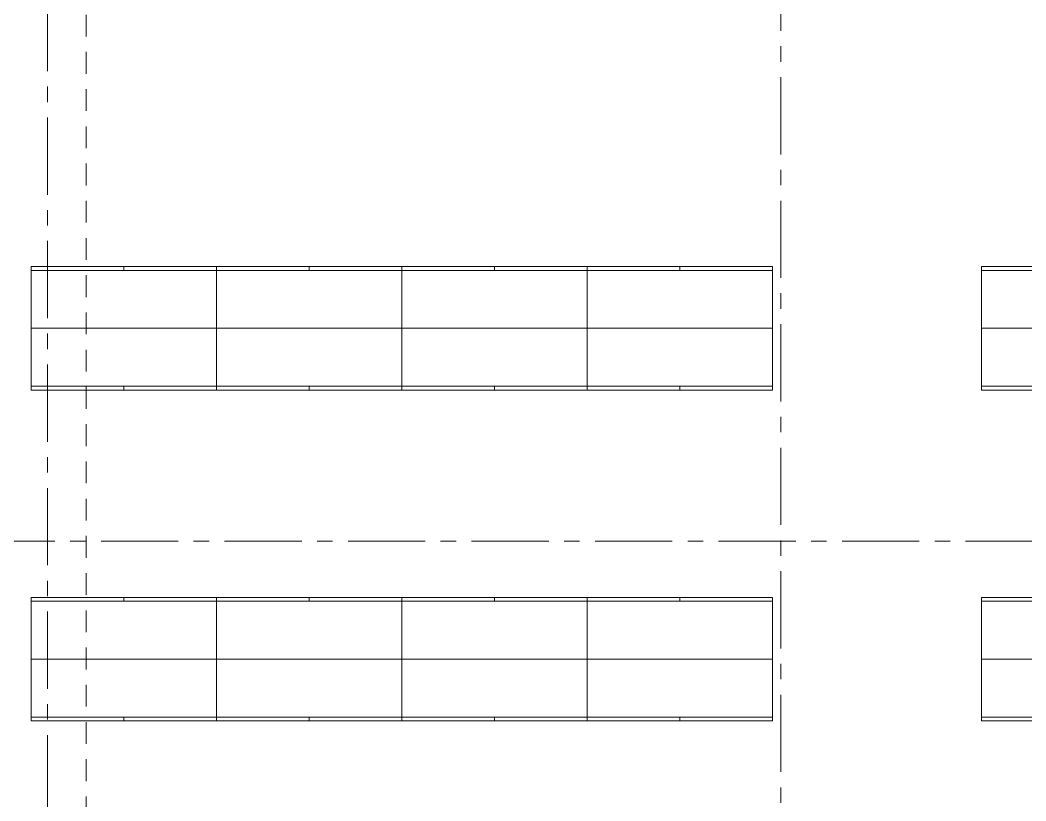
# Model space of a CAD drawing. Header units: inches. Extents: x -38 to 5698, y -33 to 92.
# Drawn here: x 293.64 to 300.16, y 32.72 to 37.78 of the extents above; entities that cross this region are included whole.
import ezdxf

# ---------------------------------------------------------------- set-up
doc = ezdxf.new("R2010")
doc.units = ezdxf.units.IN
doc.header["$MEASUREMENT"] = 0
doc.linetypes.add('Hidden Line', pattern=[0.195611, 0.141111, -0.0545])
doc.linetypes.add('Punto & Raya', pattern=[0.65, 0.5, -0.075, 0, -0.075])
for name, color, linetype in [('02 _ ARQ _ ALB _ Ejes Generales', 7, 'Continuous'), ('08 _ STR _ EXT _ 09 Vigas', 7, 'Continuous'), ('Interior - Mobiliario', 7, 'Continuous'), ('Marcador - Secciones', 251, 'Continuous')]:
    doc.layers.add(name, color=color, linetype=linetype)

msp = doc.modelspace()

# ---------------------------------------------------------------- linework, layer by layer
at = {"layer": '02 _ ARQ _ ALB _ Ejes Generales', "color": 252, "linetype": 'Punto & Raya', "lineweight": 13}
msp.add_line((293.82, 3.05), (293.82, 44.9), dxfattribs=at)
at = {"layer": '08 _ STR _ EXT _ 09 Vigas', "color": 251, "linetype": 'Hidden Line', "lineweight": 13}
msp.add_line((294.07, 30.2), (294.07, 39.4), dxfattribs=at)
at = {"layer": 'Interior - Mobiliario', "color": 175, "linetype": 'Continuous', "lineweight": 13}
for p, q in [((294.9152, 36.1599), (293.7152, 36.1599)), ((294.3152, 36.1849), (294.3152, 36.1599)), ((294.9152, 36.1849), (294.9152, 36.1599)), ((296.1152, 36.1599), (294.9152, 36.1599)), ((295.5152, 36.1849), (295.5152, 36.1599)), ((296.1152, 36.1849), (296.1152, 36.1599)), ((297.3152, 36.1599), (296.1152, 36.1599)), ((296.7152, 36.1849), (296.7152, 36.1599)), ((297.3152, 36.1849), (297.3152, 36.1599)), ((298.5152, 36.1599), (297.3152, 36.1599)), ((297.9152, 36.1849), (297.9152, 36.1599)), ((298.5152, 36.1849), (298.5152, 36.1599)), ((301.07, 36.1599), (299.87, 36.1599)), ((294.9152, 35.4099), (293.7152, 35.4099)), ((294.3152, 35.3849), (294.3152, 35.4099)), ((296.1152, 35.4099), (294.9152, 35.4099)), ((294.9152, 35.3849), (294.9152, 35.4099)), ((295.5152, 35.3849), (295.5152, 35.4099)), ((296.1152, 35.3849), (296.1152, 35.4099)), ((297.3152, 35.4099), (296.1152, 35.4099)), ((296.7152, 35.3849), (296.7152, 35.4099)), ((298.5152, 35.4099), (297.3152, 35.4099)), ((297.3152, 35.3849), (297.3152, 35.4099)), ((297.9152, 35.3849), (297.9152, 35.4099)), ((298.5152, 35.3849), (298.5152, 35.4099)), ((301.07, 35.4099), (299.87, 35.4099)), ((294.9152, 34.0169), (293.7152, 34.0169)), ((294.3152, 34.0419), (294.3152, 34.0169)), ((294.9152, 34.0419), (294.9152, 34.0169)), ((296.1152, 34.0169), (294.9152, 34.0169)), ((295.5152, 34.0419), (295.5152, 34.0169)), ((296.1152, 34.0419), (296.1152, 34.0169)), ((297.3152, 34.0169), (296.1152, 34.0169)), ((296.7152, 34.0419), (296.7152, 34.0169)), ((297.3152, 34.0419), (297.3152, 34.0169)), ((298.5152, 34.0169), (297.3152, 34.0169)), ((297.9152, 34.0419), (297.9152, 34.0169)), ((298.5152, 34.0419), (298.5152, 34.0169)), ((301.07, 34.0169), (299.87, 34.0169)), ((294.9152, 33.2669), (293.7152, 33.2669)), ((294.3152, 33.2419), (294.3152, 33.2669)), ((296.1152, 33.2669), (294.9152, 33.2669)), ((294.9152, 33.2419), (294.9152, 33.2669)), ((295.5152, 33.2419), (295.5152, 33.2669)), ((296.1152, 33.2419), (296.1152, 33.2669)), ((297.3152, 33.2669), (296.1152, 33.2669)), ((296.7152, 33.2419), (296.7152, 33.2669)), ((298.5152, 33.2669), (297.3152, 33.2669)), ((297.3152, 33.2419), (297.3152, 33.2669)), ((297.9152, 33.2419), (297.9152, 33.2669)), ((298.5152, 33.2419), (298.5152, 33.2669)), ((301.07, 33.2669), (299.87, 33.2669))]:
    msp.add_line(p, q, dxfattribs=at)
at = {"layer": 'Interior - Mobiliario', "color": 175, "linetype": 'Continuous', "lineweight": 13, "flags": 128}
for points in [[(294.9152, 36.1849), (293.7152, 36.1849), (293.7152, 35.7849), (294.9152, 35.7849)], [(296.1152, 36.1849), (294.9152, 36.1849), (294.9152, 35.7849), (296.1152, 35.7849)], [(297.3152, 36.1849), (296.1152, 36.1849), (296.1152, 35.7849), (297.3152, 35.7849)], [(298.5152, 36.1849), (297.3152, 36.1849), (297.3152, 35.7849), (298.5152, 35.7849)], [(301.07, 36.1849), (299.87, 36.1849), (299.87, 35.7849), (301.07, 35.7849)], [(294.9152, 35.3849), (293.7152, 35.3849), (293.7152, 35.7849), (294.9152, 35.7849)], [(296.1152, 35.3849), (294.9152, 35.3849), (294.9152, 35.7849), (296.1152, 35.7849)], [(297.3152, 35.3849), (296.1152, 35.3849), (296.1152, 35.7849), (297.3152, 35.7849)], [(298.5152, 35.3849), (297.3152, 35.3849), (297.3152, 35.7849), (298.5152, 35.7849)], [(301.07, 35.3849), (299.87, 35.3849), (299.87, 35.7849), (301.07, 35.7849)], [(294.9152, 34.0419), (293.7152, 34.0419), (293.7152, 33.6419), (294.9152, 33.6419)], [(296.1152, 34.0419), (294.9152, 34.0419), (294.9152, 33.6419), (296.1152, 33.6419)], [(297.3152, 34.0419), (296.1152, 34.0419), (296.1152, 33.6419), (297.3152, 33.6419)], [(298.5152, 34.0419), (297.3152, 34.0419), (297.3152, 33.6419), (298.5152, 33.6419)], [(301.07, 34.0419), (299.87, 34.0419), (299.87, 33.6419), (301.07, 33.6419)], [(294.9152, 33.2419), (293.7152, 33.2419), (293.7152, 33.6419), (294.9152, 33.6419)], [(296.1152, 33.2419), (294.9152, 33.2419), (294.9152, 33.6419), (296.1152, 33.6419)], [(297.3152, 33.2419), (296.1152, 33.2419), (296.1152, 33.6419), (297.3152, 33.6419)], [(298.5152, 33.2419), (297.3152, 33.2419), (297.3152, 33.6419), (298.5152, 33.6419)], [(301.07, 33.2419), (299.87, 33.2419), (299.87, 33.6419), (301.07, 33.6419)]]:
    msp.add_lwpolyline(points, close=True, dxfattribs=at)
at = {"layer": 'Marcador - Secciones', "color": 251, "linetype": 'Punto & Raya', "lineweight": 13}
for p, q in [((298.57, 46.2111), (298.57, 0.8878)), ((282.1667, 34.4067), (333.4403, 34.4067))]:
    msp.add_line(p, q, dxfattribs=at)

doc.saveas('drawing.dxf')
